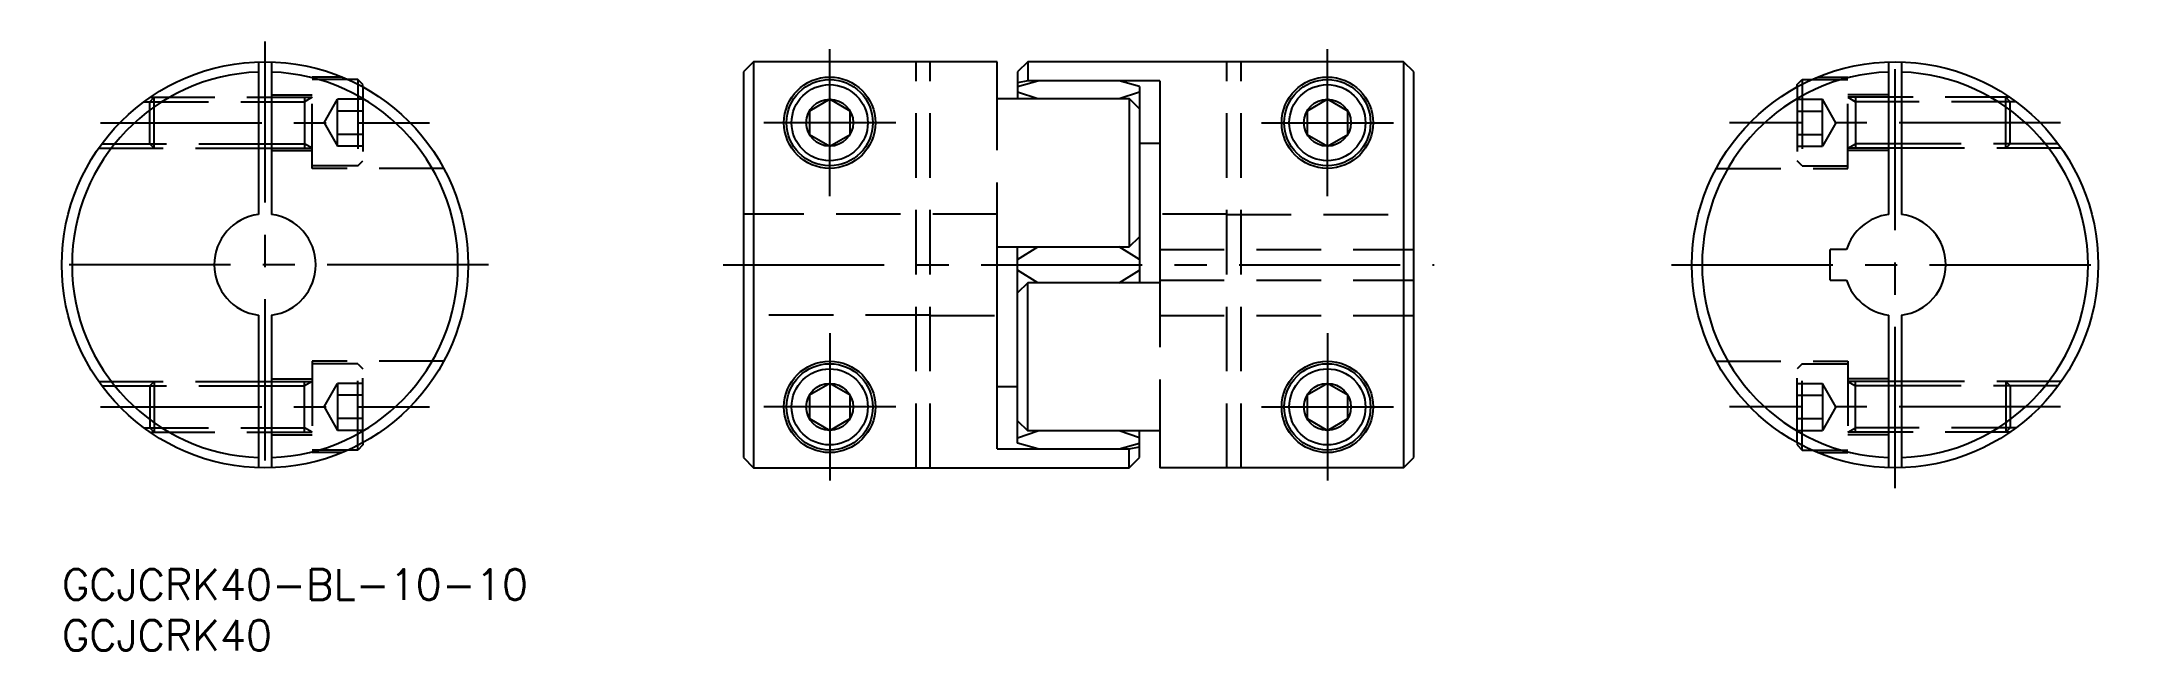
# Model space of a CAD drawing. Extents: x -2 to 202, y -8 to 52.
import ezdxf

# ---------------------------------------------------------------- set-up
doc = ezdxf.new("R2010")
doc.units = 0
doc.header["$LTSCALE"] = 0.5
doc.linetypes.add('CENTER', pattern=[50.8, 31.75, -6.35, 6.35, -6.35])
doc.linetypes.add('DASHED', pattern=[19.05, 12.7, -6.35])
for name, color, linetype in [('MSM_CENTER', 1, 'CENTER'), ('MSM_CONTINUOUS', 7, 'CONTINUOUS'), ('MSM_DASHED', 4, 'DASHED'), ('MSM_NARROW', 5, 'CONTINUOUS'), ('MSM_PART_NUMBER', 7, 'CONTINUOUS')]:
    doc.layers.add(name, color=color, linetype=linetype)
doc.styles.get("Standard").update_dxf_attribs({"font": 'txt.shx', "height": 3, "bigfont": 'bigfont.shx'})

# ---------------------------------------------------------------- blocks, each defined once
blk = doc.blocks.new('*U5')
at = {"layer": 'MSM_PART_NUMBER'}
blk.add_text('GCJCRK40-BL-10-10', height=3, dxfattribs=at).set_placement((0, -3))
blk = doc.blocks.new('*U6')
at = {"layer": 'MSM_PART_NUMBER'}
blk.add_text('GCJCRK40', height=3, dxfattribs=at).set_placement((0, -8))

msp = doc.modelspace()

# ---------------------------------------------------------------- linework, layer by layer
at = {"layer": 'MSM_CENTER'}
for p, q in [((20, 52), (20, 8)), ((75.6, 36.75), (75.6, 51.25)), ((124.6, 36.75), (124.6, 51.25)), ((180.49, 8), (180.49, 52)), ((3.8, 44), (36.2, 44)), ((82.1, 44), (69.1, 44)), ((118.1, 44), (131.1, 44)), ((196.77, 44), (164.2, 44)), ((42, 30), (-2, 30)), ((65.1, 30), (135.1, 30)), ((158.49, 30), (202.49, 30)), ((75.6, 23.25), (75.6, 8.75)), ((124.6, 23.25), (124.6, 8.75)), ((3.8, 16), (36.2, 16)), ((82.1, 16), (69.1, 16)), ((118.1, 16), (131.1, 16)), ((196.77, 16), (164.2, 16))]:
    msp.add_line(p, q, dxfattribs=at)
at = {"layer": 'MSM_CONTINUOUS'}
for p, q in [((19.35, 49.99), (19.35, 34.96)), ((20.65, 49.99), (20.65, 34.96)), ((68.1, 50), (67.1, 49)), ((68.1, 50), (68.1, 10)), ((92.1, 50), (68.1, 50)), ((92.1, 46.37), (92.1, 50)), ((95.1, 50), (94.1, 49)), ((95.1, 50), (95.1, 48.14)), ((132.1, 50), (95.1, 50)), ((133.1, 49), (132.1, 50)), ((132.1, 50), (132.1, 10)), ((179.84, 49.99), (179.84, 34.96)), ((181.14, 49.99), (181.14, 34.96)), ((29.15, 48.25), (28.18, 48.25)), ((29.65, 47.75), (29.15, 48.25)), ((29.15, 48.25), (29.15, 47.78)), ((29.65, 47.52), (29.65, 47.75)), ((67.1, 49), (67.1, 11)), ((94.1, 49), (94.1, 46.37)), ((94.1, 47.57), (96.1, 48.14)), ((95.1, 48.14), (94.1, 47.94)), ((94.1, 47.05), (96.1, 46.37)), ((108.1, 48.14), (95.1, 48.14)), ((106.1, 47.57), (104.1, 48.14)), ((104.1, 46.37), (106.1, 47.05)), ((106.1, 47.57), (106.1, 28.23)), ((108.1, 48.14), (108.1, 28.23)), ((133.1, 11), (133.1, 49)), ((170.84, 47.75), (171.34, 48.25)), ((170.84, 47.52), (170.84, 47.75)), ((171.34, 48.25), (171.34, 47.78)), ((171.34, 48.25), (172.31, 48.25)), ((19.35, 46.5), (20.65, 46.5)), ((92.1, 46.37), (105.1, 46.37)), ((105.1, 46.37), (105.1, 31.77)), ((106.1, 45.37), (105.1, 46.37)), ((181.14, 46.5), (179.84, 46.5)), ((19.35, 41.5), (20.65, 41.5)), ((106.1, 42), (108.1, 42)), ((181.14, 41.5), (179.84, 41.5)), ((105.1, 31.77), (106.1, 32.77)), ((92.1, 11.86), (92.1, 31.77)), ((92.1, 31.77), (105.1, 31.77)), ((94.1, 12.43), (94.1, 31.77)), ((94.1, 30.52), (96.1, 31.77)), ((106.1, 30.52), (104.1, 31.77)), ((175.72, 31.5), (174.09, 31.5)), ((174.09, 28.5), (174.09, 31.5)), ((96.1, 28.23), (94.1, 29.48)), ((104.1, 28.23), (106.1, 29.48)), ((95.1, 28.23), (94.1, 27.23)), ((95.1, 13.63), (95.1, 28.23)), ((108.1, 28.23), (95.1, 28.23)), ((174.09, 28.5), (175.72, 28.5)), ((19.35, 25.04), (19.35, 10.01)), ((20.65, 25.04), (20.65, 10.01)), ((179.84, 25.04), (179.84, 10.01)), ((181.14, 25.04), (181.14, 10.01)), ((19.35, 18.5), (20.65, 18.5)), ((181.14, 18.5), (179.84, 18.5)), ((92.1, 18), (94.1, 18)), ((94.1, 14.63), (95.1, 13.63)), ((19.35, 13.5), (20.65, 13.5)), ((29.65, 12.48), (29.65, 12.25)), ((94.1, 12.95), (96.1, 13.63)), ((96.1, 11.86), (94.1, 12.43)), ((108.1, 13.63), (95.1, 13.63)), ((106.1, 12.95), (104.1, 13.63)), ((104.1, 11.86), (106.1, 12.43)), ((106.1, 11), (106.1, 13.63)), ((108.1, 13.63), (108.1, 10)), ((170.84, 12.48), (170.84, 12.25)), ((181.14, 13.5), (179.84, 13.5)), ((29.15, 11.75), (28.18, 11.75)), ((29.65, 12.25), (29.15, 11.75)), ((29.15, 11.75), (29.15, 12.22)), ((67.1, 11), (68.1, 10)), ((92.1, 11.86), (105.1, 11.86)), ((105.1, 11.86), (106.1, 12.06)), ((105.1, 10), (105.1, 11.86)), ((105.1, 10), (106.1, 11)), ((132.1, 10), (133.1, 11)), ((170.84, 12.25), (171.34, 11.75)), ((171.34, 11.75), (171.34, 12.22)), ((171.34, 11.75), (172.31, 11.75)), ((68.1, 10), (105.1, 10)), ((132.1, 10), (108.1, 10))]:
    msp.add_line(p, q, dxfattribs=at)
for points in [[(73.6, 45.15), (73.6, 42.85), (75.6, 41.69), (77.6, 42.85), (77.6, 45.15), (75.6, 46.31)], [(122.6, 45.15), (122.6, 42.85), (124.6, 41.69), (126.6, 42.85), (126.6, 45.15), (124.6, 46.31)], [(73.6, 17.15), (73.6, 14.85), (75.6, 13.69), (77.6, 14.85), (77.6, 17.15), (75.6, 18.31)], [(122.6, 17.15), (122.6, 14.85), (124.6, 13.69), (126.6, 14.85), (126.6, 17.15), (124.6, 18.31)]]:
    msp.add_lwpolyline(points, close=True, dxfattribs=at)
for centre, radius in [((20, 30), 20), ((180.49, 30), 20), ((75.6, 44), 4.5), ((75.6, 44), 4.25), ((75.6, 44), 3.75), ((124.6, 44), 4.5), ((124.6, 44), 4.25), ((124.6, 44), 3.75), ((75.6, 44), 2.31), ((124.6, 44), 2.31), ((75.6, 16), 4.5), ((124.6, 16), 4.5), ((75.6, 16), 4.25), ((75.6, 16), 3.75), ((124.6, 16), 4.25), ((124.6, 16), 3.75), ((75.6, 16), 2.31), ((124.6, 16), 2.31)]:
    msp.add_circle(centre, radius, dxfattribs=at)
for centre, radius, start, end in [((20, 30), 19, 91.9605, 268.0395), ((20, 30), 19, 271.9605, 88.0395), ((180.49, 30), 19, 91.9605, 268.0395), ((180.49, 30), 19, 271.9605, 88.0395), ((20, 30), 5, 97.4696, 262.5304), ((20, 30), 5, 277.4696, 82.5304), ((180.49, 30), 5, 97.4696, 162.5424), ((180.49, 30), 5, 277.4696, 82.5304), ((180.49, 30), 5, 197.4576, 262.5304)]:
    msp.add_arc(centre, radius, start, end, dxfattribs=at)
at = {"layer": 'MSM_DASHED'}
for p, q in [((84.1, 10), (84.1, 50)), ((85.49, 10), (85.49, 50)), ((114.7, 10), (114.7, 50)), ((116.1, 10), (116.1, 50)), ((24.65, 39.5), (24.65, 48.5)), ((27.6, 48.5), (24.65, 48.5)), ((28.18, 48.25), (24.65, 48.25)), ((29.15, 47.78), (29.15, 39.75)), ((29.65, 47.52), (29.65, 40.25)), ((170.84, 47.52), (170.84, 40.25)), ((171.34, 47.78), (171.34, 39.75)), ((172.31, 48.25), (175.84, 48.25)), ((172.89, 48.5), (175.84, 48.5)), ((175.84, 39.5), (175.84, 48.5)), ((8.09, 46.07), (19.35, 46.07)), ((8.65, 46.07), (9.08, 46.5)), ((8.65, 41.93), (8.65, 46.07)), ((8.7, 46.5), (19.35, 46.5)), ((9.08, 41.5), (9.08, 46.5)), ((20.65, 46.75), (24.65, 46.75)), ((20.65, 46.5), (24.65, 46.5)), ((20.65, 46.07), (23.9, 46.07)), ((24.65, 46.5), (23.9, 46.07)), ((23.9, 46.5), (23.9, 41.5)), ((25.82, 44), (27.15, 46.31)), ((27.15, 41.69), (27.15, 46.31)), ((29.65, 46.31), (27.15, 46.31)), ((29.65, 45.15), (27.15, 45.15)), ((92.1, 31.77), (92.1, 46.37)), ((170.84, 46.31), (173.34, 46.31)), ((170.84, 45.15), (173.34, 45.15)), ((174.67, 44), (173.34, 46.31)), ((173.34, 41.69), (173.34, 46.31)), ((179.84, 46.75), (175.84, 46.75)), ((175.84, 46.5), (176.59, 46.07)), ((179.84, 46.5), (175.84, 46.5)), ((176.59, 46.5), (176.59, 41.5)), ((179.84, 46.07), (176.59, 46.07)), ((191.79, 46.5), (181.14, 46.5)), ((192.4, 46.07), (181.14, 46.07)), ((191.4, 41.5), (191.4, 46.5)), ((191.84, 46.07), (191.4, 46.5)), ((191.84, 41.93), (191.84, 46.07)), ((25.82, 44), (27.15, 41.69)), ((174.67, 44), (173.34, 41.69)), ((3.64, 41.5), (19.35, 41.5)), ((3.95, 41.93), (19.35, 41.93)), ((9.08, 41.5), (8.65, 41.93)), ((20.65, 41.93), (23.9, 41.93)), ((20.65, 41.5), (24.65, 41.5)), ((20.65, 41.25), (24.65, 41.25)), ((24.65, 41.5), (23.9, 41.93)), ((29.65, 42.85), (27.15, 42.85)), ((29.65, 41.69), (27.15, 41.69)), ((170.84, 42.85), (173.34, 42.85)), ((170.84, 41.69), (173.34, 41.69)), ((175.84, 41.5), (176.59, 41.93)), ((179.84, 41.5), (175.84, 41.5)), ((179.84, 41.25), (175.84, 41.25)), ((179.84, 41.93), (176.59, 41.93)), ((196.54, 41.93), (181.14, 41.93)), ((196.85, 41.5), (181.14, 41.5)), ((191.4, 41.5), (191.84, 41.93)), ((29.15, 39.75), (24.65, 39.75)), ((37.6, 39.5), (24.65, 39.5)), ((29.15, 39.75), (29.65, 40.25)), ((162.89, 39.5), (175.84, 39.5)), ((171.34, 39.75), (170.84, 40.25)), ((171.34, 39.75), (175.84, 39.75)), ((92.1, 35), (67.1, 35)), ((114.7, 35), (108.1, 35)), ((114.7, 34.96), (133.1, 34.96)), ((108.1, 31.5), (133.1, 31.5)), ((108.1, 28.5), (133.1, 28.5)), ((108.1, 28.23), (108.1, 13.63)), ((85.49, 25.04), (67.1, 25.04)), ((85.49, 25), (92.1, 25)), ((108.1, 25), (133.1, 25)), ((24.65, 20.5), (24.65, 11.5)), ((37.6, 20.5), (24.65, 20.5)), ((162.89, 20.5), (175.84, 20.5)), ((175.84, 20.5), (175.84, 11.5)), ((3.64, 18.5), (19.35, 18.5)), ((9.08, 18.5), (8.65, 18.07)), ((9.08, 18.5), (9.08, 13.5)), ((20.65, 18.75), (24.65, 18.75)), ((20.65, 18.5), (24.65, 18.5)), ((24.65, 18.5), (23.9, 18.07)), ((23.9, 13.5), (23.9, 18.5)), ((29.15, 20.25), (24.65, 20.25)), ((29.15, 20.25), (29.65, 19.75)), ((29.15, 12.22), (29.15, 20.25)), ((29.65, 12.48), (29.65, 19.75)), ((171.34, 20.25), (170.84, 19.75)), ((170.84, 12.48), (170.84, 19.75)), ((171.34, 20.25), (175.84, 20.25)), ((171.34, 12.22), (171.34, 20.25)), ((179.84, 18.75), (175.84, 18.75)), ((175.84, 18.5), (176.59, 18.07)), ((179.84, 18.5), (175.84, 18.5)), ((176.59, 13.5), (176.59, 18.5)), ((196.85, 18.5), (181.14, 18.5)), ((191.4, 18.5), (191.4, 13.5)), ((191.4, 18.5), (191.84, 18.07)), ((3.95, 18.07), (19.35, 18.07)), ((8.65, 18.07), (8.65, 13.93)), ((20.65, 18.07), (23.9, 18.07)), ((25.82, 16), (27.15, 18.31)), ((29.65, 18.31), (27.15, 18.31)), ((27.15, 18.31), (27.15, 13.69)), ((29.65, 17.15), (27.15, 17.15)), ((170.84, 18.31), (173.34, 18.31)), ((170.84, 17.15), (173.34, 17.15)), ((174.67, 16), (173.34, 18.31)), ((173.34, 18.31), (173.34, 13.69)), ((179.84, 18.07), (176.59, 18.07)), ((196.54, 18.07), (181.14, 18.07)), ((191.84, 18.07), (191.84, 13.93)), ((25.82, 16), (27.15, 13.69)), ((29.65, 14.85), (27.15, 14.85)), ((170.84, 14.85), (173.34, 14.85)), ((174.67, 16), (173.34, 13.69)), ((8.09, 13.93), (19.35, 13.93)), ((8.65, 13.93), (9.08, 13.5)), ((8.7, 13.5), (19.35, 13.5)), ((20.65, 13.93), (23.9, 13.93)), ((20.65, 13.5), (24.65, 13.5)), ((20.65, 13.25), (24.65, 13.25)), ((24.65, 13.5), (23.9, 13.93)), ((29.65, 13.69), (27.15, 13.69)), ((170.84, 13.69), (173.34, 13.69)), ((175.84, 13.5), (176.59, 13.93)), ((179.84, 13.5), (175.84, 13.5)), ((179.84, 13.25), (175.84, 13.25)), ((179.84, 13.93), (176.59, 13.93)), ((192.4, 13.93), (181.14, 13.93)), ((191.79, 13.5), (181.14, 13.5)), ((191.84, 13.93), (191.4, 13.5)), ((28.18, 11.75), (24.65, 11.75)), ((27.6, 11.5), (24.65, 11.5)), ((172.31, 11.75), (175.84, 11.75)), ((172.89, 11.5), (175.84, 11.5))]:
    msp.add_line(p, q, dxfattribs=at)
at = {"layer": 'MSM_NARROW'}
for p, q in [((19.35, 46.07), (20.65, 46.07)), ((181.14, 46.07), (179.84, 46.07)), ((19.35, 41.93), (20.65, 41.93)), ((181.14, 41.93), (179.84, 41.93)), ((19.35, 18.07), (20.65, 18.07)), ((181.14, 18.07), (179.84, 18.07)), ((19.35, 13.93), (20.65, 13.93)), ((181.14, 13.93), (179.84, 13.93))]:
    msp.add_line(p, q, dxfattribs=at)

# ---------------------------------------------------------------- block references
at = {"layer": 'MSM_CONTINUOUS'}
for name in ['*U5', '*U6']:
    msp.add_blockref(name, (0, 0), dxfattribs=at)

doc.saveas('drawing.dxf')
